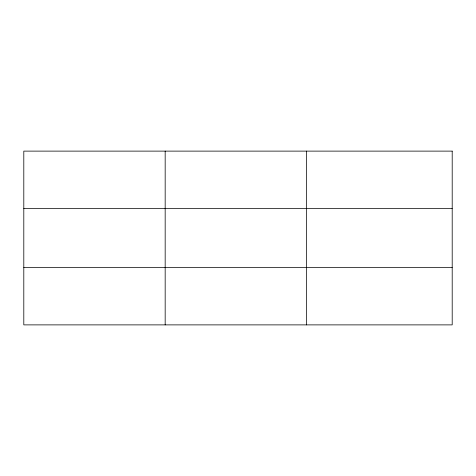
<?xml version="1.0" encoding="UTF-8"?>
<svg xmlns="http://www.w3.org/2000/svg" width="476" height="476" viewBox="0 0 476 476"><rect width="100%" height="100%" fill="white"/><g stroke="black" fill="none" stroke-linecap="round" stroke-linejoin="round"><path stroke-width="0.71" d="M165.172 151.118L165.172 324.882M306.544 151.118L306.544 324.882M23.8 208.458L452.2 208.458M23.8 267.542L452.2 267.542M452.2 151.118L452.2 324.882L23.8 324.882L23.8 151.118L452.2 151.118"/></g></svg>
